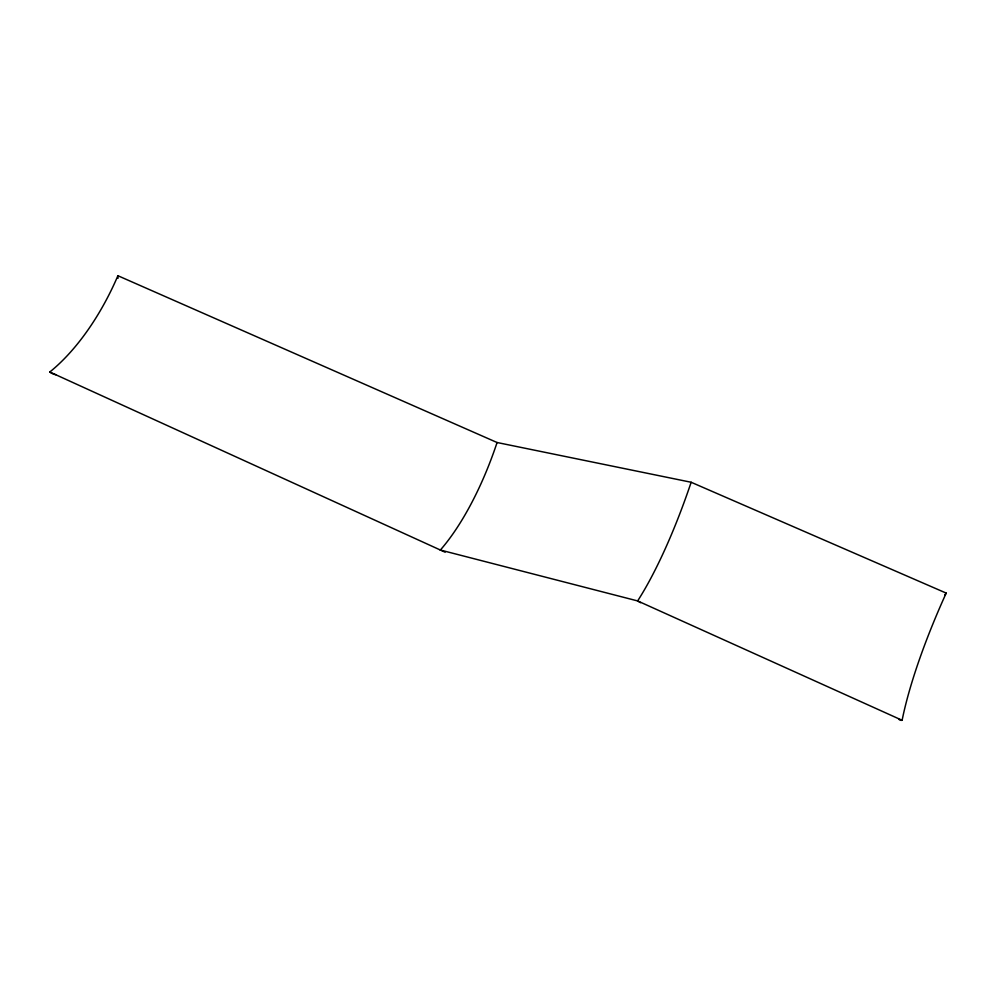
<?xml version="1.0" encoding="UTF-8"?>
<svg xmlns="http://www.w3.org/2000/svg" width="996" height="996" viewBox="0 0 996 996"><rect width="100%" height="100%" fill="white"/><g stroke="black" fill="none" stroke-linecap="round" stroke-linejoin="round"><path stroke-width="1.49" d="M445.162 552.207L49.8 372.006A159.074 78.323 -67.2 0 0 117.902 275.718L497.066 442.51L691.149 482.263L946.2 593.093A190.609 41.185 -65 0 0 902.115 720.282A77.7 15.276 -65.6 0 1 898.915 719.274M440.332 550.029L637.614 600.924L902.115 720.282M637.614 600.924L640.64 602.717M497.079 442.51A162.995 60.221 -72.1 0 1 440.332 550.066M691.149 482.263A178.782 39.877 -71.9 0 1 637.614 600.962M944.694 595.185A77.7 15.276 -65.6 0 1 946.2 593.093M117.902 275.718A66.035 29.98 -65.9 0 1 118.014 278.332M55.776 374.708A66.035 29.98 -65.9 0 1 49.8 372.006"/></g></svg>
